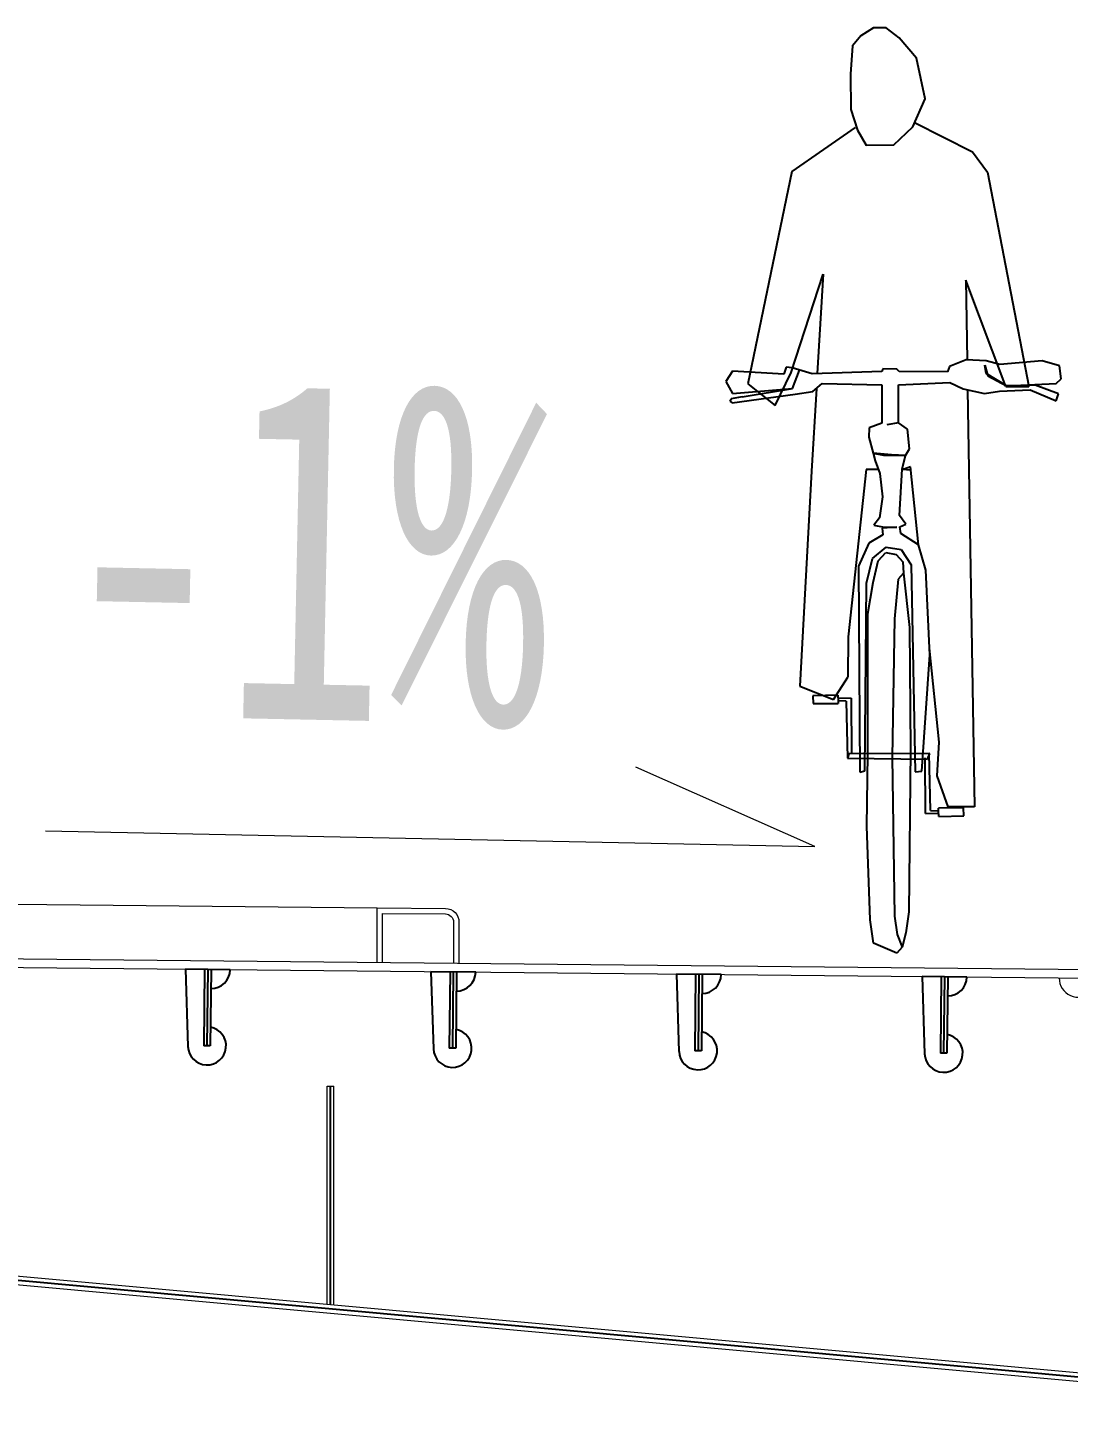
# Model space of a CAD drawing. Extents: x -2611510 to 954358, y -247163 to 181535.
# Drawn here: x 821657 to 823564, y 40452 to 43001 of the extents above; entities that cross this region are included whole.
import ezdxf

# ---------------------------------------------------------------- set-up
doc = ezdxf.new("R2010")
doc.units = 0
doc.layers.get('Defpoints').update_dxf_attribs({"color": 8})
for name, color, linetype, lineweight in [('文字', 7, 'Continuous', 15), ('标注', 3, 'Continuous', 18), ('细实线', 7, 'Continuous', 15), ('钢板粗线', 1, 'Continuous', 25), ('钢板细线', 6, 'Continuous', 15)]:
    doc.layers.add(name, color=color, linetype=linetype, lineweight=lineweight)
doc.layers.add('汽车', color=150, linetype='Continuous')
doc.styles.add('fs', font='仿宋_GB2312.TTF', dxfattribs={"width": 0.7})

# ---------------------------------------------------------------- blocks, each defined once
blk = doc.blocks.new('A$C3DE66DF3')
at = {"layer": '汽车', "color": 1}
for p, q in [((0.337, 1.4819), (0.4401, 1.4296)), ((0.4401, 1.4296), (0.4669, 1.3934)), ((0.1182, 1.395), (0.0392, 1.016)), ((0.4669, 1.3934), (0.5405, 1.0113)), ((0.117, 1.0361), (0.1739, 1.2118)), ((0.1739, 1.2118), (0.1634, 1.0342)), ((0.4283, 1.2006), (0.4306, 1.0587)), ((0.4998, 1.0109), (0.4283, 1.2006)), ((0.108, 1.0454), (0.1034, 1.033)), ((0.1188, 1.0443), (0.108, 1.0454)), ((0.1545, 1.034), (0.1188, 1.0443)), ((0.2804, 1.0427), (0.2786, 1.0378)), ((0.3055, 1.042), (0.2804, 1.0427)), ((0.3096, 1.0377), (0.3055, 1.042)), ((0.3991, 1.0471), (0.3954, 1.0372)), ((0.4288, 1.0588), (0.3991, 1.0471)), ((0.4647, 1.0568), (0.4288, 1.0588)), ((0.4649, 1.0342), (0.462, 1.0494)), ((0.462, 1.0494), (0.4677, 1.0304)), ((0.4892, 1.0507), (0.4647, 1.0568)), ((0.5648, 1.0568), (0.4892, 1.0507)), ((0.5956, 1.0483), (0.5648, 1.0568)), ((0.5982, 1.0248), (0.5956, 1.0483)), ((0.0123, 1.0383), (0, 1.0202)), ((0, 1.0202), (0.0119, 0.9989)), ((0.1034, 1.033), (0.0123, 1.0383)), ((0.0978, 0.997), (0.117, 1.0361)), ((0.1194, 1.0074), (0.1316, 1.0406)), ((0.2786, 1.0378), (0.1545, 1.034)), ((0.3081, 1.0143), (0.3999, 1.0186)), ((0.3954, 1.0372), (0.3096, 1.0377)), ((0.3999, 1.0186), (0.4239, 1.007)), ((0.5007, 1.0126), (0.4649, 1.0342)), ((0.4677, 1.0304), (0.5007, 1.0126)), ((0.5896, 1.0166), (0.5982, 1.0248)), ((0.0293, 0.9925), (0.0099, 0.9894)), ((0.0114, 0.9822), (0.1241, 0.9972)), ((0.0119, 0.9989), (0.1194, 1.0074)), ((0.0293, 0.9925), (0.1194, 1.0074)), ((0.0392, 1.016), (0.0882, 0.9775)), ((0.0882, 0.9775), (0.0978, 0.997)), ((0.1241, 0.9972), (0.1557, 1.0025)), ((0.1619, 1.0078), (0.1532, 0.8599)), ((0.1557, 1.0025), (0.172, 1.0163)), ((0.172, 1.0163), (0.2783, 1.0139)), ((0.2783, 1.0139), (0.2788, 0.946)), ((0.3085, 0.9464), (0.3081, 1.0143)), ((0.4239, 1.007), (0.4617, 0.9987)), ((0.4315, 1.0053), (0.4437, 0.2611)), ((0.4617, 0.9987), (0.4886, 1.0029)), ((0.4886, 1.0029), (0.5432, 1.0055)), ((0.4998, 1.0109), (0.5405, 1.0113)), ((0.5007, 1.0126), (0.5896, 1.0166)), ((0.5518, 1.0136), (0.5007, 1.0126)), ((0.5432, 1.0055), (0.5895, 0.9856)), ((0.594, 0.9981), (0.5518, 1.0136)), ((0.5895, 0.9856), (0.594, 0.9981)), ((0.0099, 0.9894), (0.0073, 0.9848)), ((0.0073, 0.9848), (0.0114, 0.9822)), ((0.2788, 0.946), (0.2559, 0.9375)), ((0.3085, 0.9464), (0.2875, 0.9428)), ((0.3241, 0.935), (0.3085, 0.9464)), ((0.2559, 0.9375), (0.2554, 0.9208)), ((0.2554, 0.9208), (0.2633, 0.8925)), ((0.3281, 0.8997), (0.3241, 0.935)), ((0.321, 0.8882), (0.3281, 0.8997)), ((0.2959, 0.889), (0.2633, 0.8925)), ((0.2633, 0.8925), (0.2816, 0.8886)), ((0.2633, 0.8925), (0.2667, 0.8786)), ((0.2667, 0.8786), (0.2752, 0.8557)), ((0.2816, 0.8886), (0.321, 0.8882)), ((0.321, 0.8882), (0.2959, 0.889)), ((0.3148, 0.8637), (0.321, 0.8882)), ((0.1532, 0.8599), (0.1322, 0.4768)), ((0.2506, 0.8632), (0.2183, 0.5645)), ((0.2724, 0.8632), (0.2505, 0.8623)), ((0.2723, 0.8634), (0.2506, 0.8632)), ((0.2752, 0.8557), (0.2798, 0.8145)), ((0.3098, 0.7809), (0.3148, 0.8637)), ((0.3185, 0.8638), (0.3148, 0.8637)), ((0.3148, 0.8637), (0.3304, 0.8624)), ((0.3298, 0.8679), (0.3185, 0.8638)), ((0.3442, 0.7288), (0.3298, 0.8679)), ((0.2798, 0.8145), (0.2745, 0.777)), ((0.2745, 0.777), (0.2641, 0.7639)), ((0.3211, 0.7655), (0.3098, 0.7809)), ((0.2803, 0.7466), (0.2551, 0.7319)), ((0.2641, 0.7639), (0.2824, 0.76)), ((0.305, 0.7601), (0.279, 0.7584)), ((0.279, 0.7584), (0.2803, 0.7466)), ((0.2824, 0.76), (0.305, 0.7601)), ((0.3109, 0.7608), (0.3211, 0.7655)), ((0.3122, 0.749), (0.3109, 0.7608)), ((0.3442, 0.7288), (0.3122, 0.749)), ((0.2551, 0.7319), (0.2371, 0.6906)), ((0.2618, 0.7041), (0.2863, 0.7247)), ((0.2863, 0.7247), (0.313, 0.7205)), ((0.313, 0.7205), (0.331, 0.6928)), ((0.3571, 0.6832), (0.3442, 0.7288)), ((0.2513, 0.66), (0.2618, 0.7041)), ((0.263, 0.6613), (0.2718, 0.7004)), ((0.2718, 0.7004), (0.2856, 0.7151)), ((0.2856, 0.7151), (0.3039, 0.7112)), ((0.3039, 0.7112), (0.3161, 0.6982)), ((0.3161, 0.6982), (0.3172, 0.6781)), ((0.2371, 0.6906), (0.239, 0.3232)), ((0.3172, 0.6781), (0.3076, 0.6675)), ((0.3172, 0.6781), (0.3281, 0.581)), ((0.331, 0.6928), (0.3379, 0.3236)), ((0.3639, 0.5326), (0.3571, 0.6832)), ((0.2483, 0.3255), (0.2513, 0.66)), ((0.2538, 0.6055), (0.263, 0.6613)), ((0.3076, 0.6675), (0.3013, 0.5965)), ((0.2534, 0.3546), (0.2538, 0.6055)), ((0.3013, 0.5965), (0.2968, 0.35)), ((0.3281, 0.581), (0.3298, 0.3632)), ((0.2183, 0.5645), (0.2176, 0.4926)), ((0.3496, 0.3249), (0.3639, 0.5326)), ((0.3807, 0.3765), (0.3633, 0.5446)), ((0.1322, 0.4768), (0.1926, 0.4527)), ((0.1926, 0.4527), (0.2176, 0.4926)), ((0.2001, 0.4605), (0.1557, 0.4593)), ((0.1557, 0.4593), (0.1559, 0.4453)), ((0.2001, 0.4605), (0.2007, 0.4501)), ((0.2238, 0.4552), (0.2006, 0.4544)), ((0.2007, 0.4501), (0.2008, 0.4457)), ((0.2148, 0.4497), (0.2007, 0.4501)), ((0.2148, 0.4497), (0.2171, 0.3482)), ((0.2238, 0.4552), (0.2247, 0.3558)), ((0.1559, 0.4453), (0.2008, 0.4457)), ((0.3775, 0.3165), (0.3807, 0.3765)), ((0.2199, 0.3556), (0.2171, 0.3482)), ((0.2171, 0.3482), (0.3603, 0.3464)), ((0.364, 0.3563), (0.2199, 0.3556)), ((0.2516, 0.2269), (0.2534, 0.3546)), ((0.2968, 0.35), (0.3012, 0.0663)), ((0.3298, 0.3632), (0.3265, 0.0739)), ((0.3565, 0.2493), (0.3557, 0.3487)), ((0.3603, 0.3464), (0.364, 0.3563)), ((0.3656, 0.2547), (0.3632, 0.3563)), ((0.239, 0.3232), (0.2483, 0.3255)), ((0.3379, 0.3236), (0.3496, 0.3249)), ((0.3968, 0.2614), (0.3775, 0.3165)), ((0.3565, 0.2493), (0.3798, 0.25)), ((0.3656, 0.2547), (0.3797, 0.2543)), ((0.4245, 0.2592), (0.3796, 0.2588)), ((0.3797, 0.2543), (0.3796, 0.2588)), ((0.3803, 0.244), (0.3797, 0.2543)), ((0.4437, 0.2611), (0.3968, 0.2614)), ((0.4246, 0.2452), (0.4245, 0.2592)), ((0.2578, 0.0596), (0.2516, 0.2269)), ((0.3803, 0.244), (0.4246, 0.2452)), ((0.2637, 0.018), (0.2578, 0.0596)), ((0.3012, 0.0663), (0.306, 0.0335)), ((0.3265, 0.0739), (0.3212, 0.0364)), ((0.306, 0.0335), (0.3146, 0.0106)), ((0.3212, 0.0364), (0.3146, 0.0106)), ((0.305, 0), (0.2637, 0.018)), ((0.3146, 0.0106), (0.305, 0))]:
    blk.add_line(p, q, dxfattribs=at)
blk.add_lwpolyline([(0.2998, 1.4421), (0.3336, 1.4742), (0.3558, 1.5244), (0.3401, 1.5971), (0.3094, 1.6332), (0.2865, 1.6511), (0.2638, 1.6509), (0.2412, 1.6371), (0.2261, 1.6188), (0.2228, 1.5687), (0.2234, 1.5051), (0.2351, 1.4688), (0.2505, 1.4416)], close=True, dxfattribs=at)
blk.add_lwpolyline([(0.2312, 1.4733), (0.1182, 1.395)], dxfattribs=at)
blk = doc.blocks.new('12-140加劲 有过焊孔')
at = {"layer": 'Defpoints'}
blk.add_line((0, 0), (0, 140), dxfattribs=at)
at = {"layer": '钢板粗线', "color": 7}
for p, q in [((-6, 0), (-6, 140)), ((-6, 140), (6, 140)), ((6, 0), (6, 140)), ((41, 0), (35, 141.5)), ((-41, 0), (41, 0))]:
    blk.add_line(p, q, dxfattribs=at)
for centre, start, end in [((0, 140), 2.441, 260.1291), ((-6, 0), 90, 180)]:
    blk.add_arc(centre, 35, start, end, dxfattribs=at)

msp = doc.modelspace()

# ---------------------------------------------------------------- linework, layer by layer
at = {"layer": 'Defpoints'}
for p, q in [((822211.7, 40660.9), (822211.7, 41060.9)), ((819496.9, 40900.2), (824316.8, 40461.1))]:
    msp.add_line(p, q, dxfattribs=at)
at = {"layer": '文字'}
for p, q in [((823099, 41500.2), (822771, 41645.5)), ((821689.1, 41529.1), (823099, 41500.2))]:
    msp.add_line(p, q, dxfattribs=at)
at = {"layer": '钢板细线'}
for p, q in [((822205.7, 40661.5), (822205.7, 41060.9)), ((822205.7, 41060.9), (822217.7, 41060.9)), ((822217.7, 40660.4), (822217.7, 41060.9)), ((819508.9, 40907.1), (824308.7, 40469.9)), ((819508.9, 40891), (824324.9, 40452.4))]:
    msp.add_line(p, q, dxfattribs=at)
for points in [[(819447, 41316.3), (825747, 41253.2), (839446.7, 41458.7)], [(819447, 41300.3), (825747, 41237.2), (839447, 41442.7)], [(819937, 41411.4), (822297.1, 41387.7)]]:
    msp.add_lwpolyline(points, dxfattribs=at)
for points in [[(822297.1, 41287.7), (822297.1, 41387.7), (822422.3, 41386.5, -0.411284), (822447.1, 41361.5), (822447.1, 41286.2)], [(822307.1, 41287.7), (822307.1, 41377.6), (822422.2, 41376.5, -0.411284), (822437.1, 41361.5), (822437.1, 41286.2)]]:
    msp.add_lwpolyline(points, format="xyb", dxfattribs=at)
msp.add_arc((823582, 41258.9), 35, 179.4263, 312.3094, dxfattribs=at)

# ---------------------------------------------------------------- block references
at = {"layer": '汽车', "xscale": 1027.205338051362, "yscale": 1027.205338051362, "zscale": 1027.205338051362, "rotation": 1.837529497919998e-05}
msp.add_blockref('A$C3DE66DF3', (822935.9, 41304.5), dxfattribs=at)
at = {"layer": '细实线', "rotation": 179.4262908401}
for p in [(821986.7, 41274.8), (822436.7, 41270.3), (822886.7, 41265.8), (823336.7, 41261.3)]:
    msp.add_blockref('12-140加劲 有过焊孔', p, dxfattribs=at)

# ---------------------------------------------------------------- texts
at = {"layer": '标注', "color": 7, "style": 'fs', "width": 0.7}
msp.add_text('-1%%%', height=625, rotation=358.8274, dxfattribs=at).set_placement((821715.4, 41741.9))

doc.saveas('drawing.dxf')
